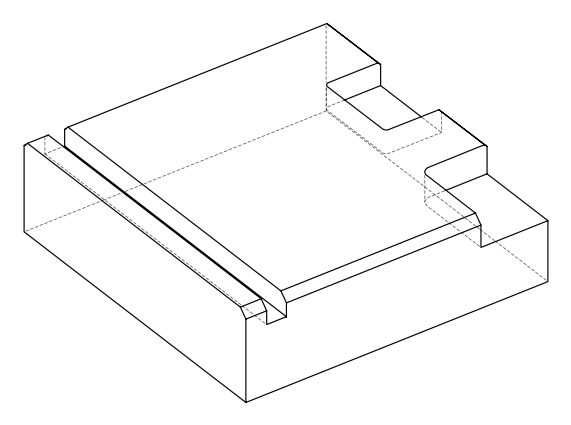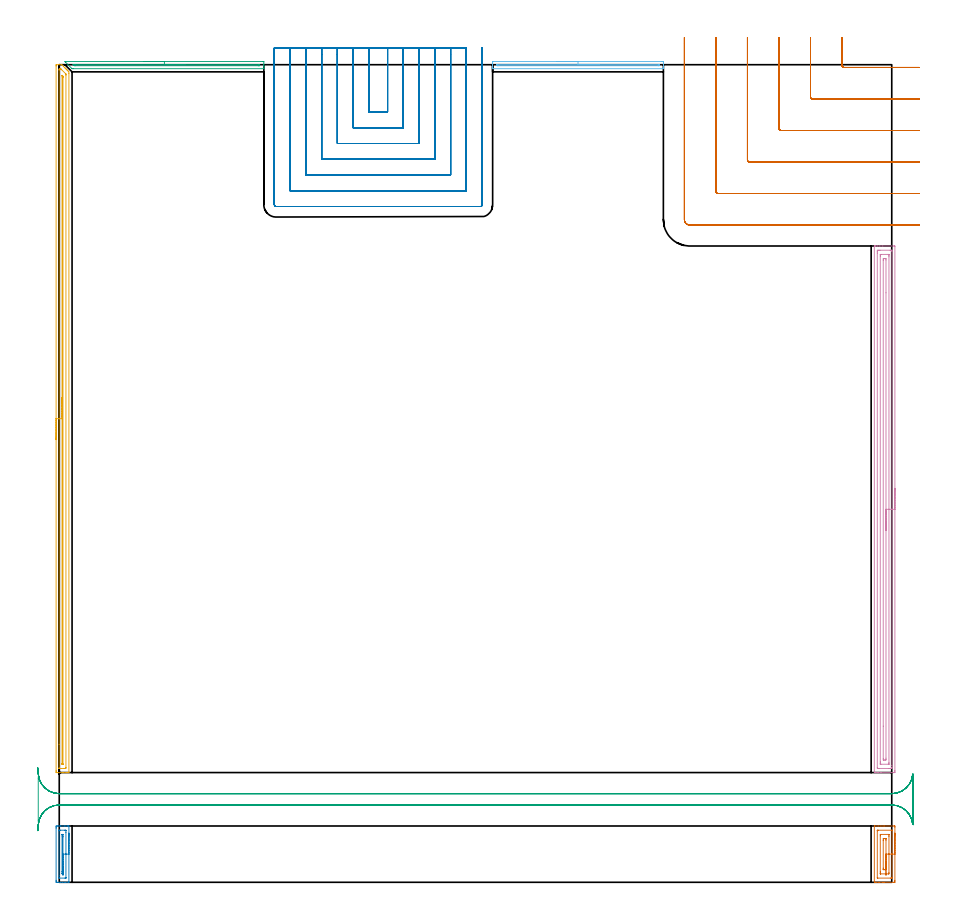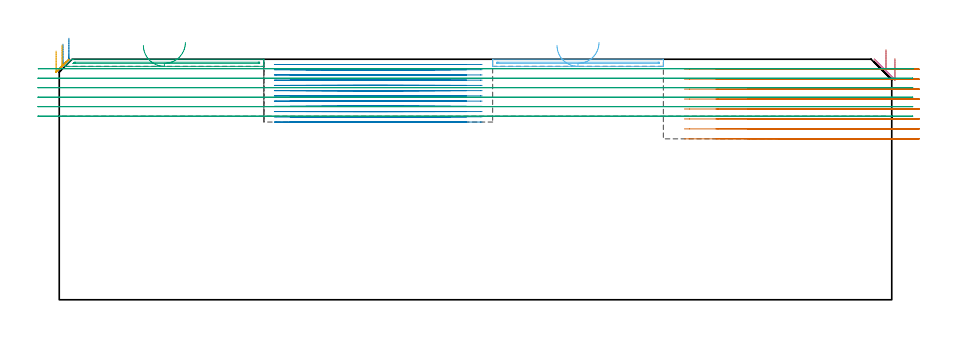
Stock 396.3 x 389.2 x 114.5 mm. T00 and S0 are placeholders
(PLAN: 9 operations, 3 tool changes, 88.9 min)
(1 AREA_MILL | FG_CHAMFER_SURFACE | UGT0205_001 | 1.07 min | 1566 mm3)
(2 AREA_MILL_1 | FG_CHAMFER_SURFACE_1 | UGT0205_001 | 0.8 min | 572 mm3)
(3 AREA_MILL_2 | FG_CHAMFER_SURFACE_2 | UGT0205_001 | 1.64 min | 573 mm3)
(4 AREA_MILL_3 | FG_CHAMFER_SURFACE_3 | UGT0205_001 | 8.23 min | 12599 mm3)
(5 AREA_MILL_4 | FG_CHAMFER_SURFACE_4 | UGT0205_001 | 8.22 min | 6319 mm3)
(6 AREA_MILL_5 | FG_CHAMFER_SURFACE_5 | UGT0205_001 | 1.45 min | 498 mm3)
(7 MILL_CORNER_NOTCH_RECTANGULAR | CORNER_NOTCH_RECTANGULAR | UGT0201_094 | Follow Part, ap 5, ae 75% | 13.36 min | 353984 mm3)
(8 MILL_SLOT | SLOT_PARTIAL_RECTANGULAR | NXT0201_013 | Follow Part, ap 2.5, ae 75% | 43.44 min | 235638 mm3)
(9 MILL_RECTANGULAR_SLOT | SLOT_RECTANGULAR | UGT0201_094 | Follow Part, ap 5, ae 75% | 10.7 min | 272079 mm3)
(TOOL UGT0205_001 | Chamfer Mill 20 x 3 x 45 deg. | D20 FL50 Z2)
(TOOL UGT0201_094 | End mill 20 mm | D20 FL38 Z4)
(TOOL NXT0201_013 | ENDMILL 10mm | D10 FL30 Z4)
(OP 1 AREA_MILL)
G17 G21 G94 G90
T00 M6
G54
G17 G0 G90 X397.8 Y23.4 S1061 M3
G43 Z124.5 H0
Z114.7
G94 G1 Y23.362 Z113.829 F250.
Y23.248 Z112.964
Y23.059 Z112.112
Y22.797 Z111.28
Y22.463 Z110.474
Y22.06 Z109.7
Y21.592 Z108.964
Y21.06 Z108.272
Y20.471 Z107.629
Y19.828 Z107.04
Y19.136 Z106.509
Y18.4 Z106.04
Y17.626 Z105.637
Y16.82 Z105.303
Y15.988 Z105.041
Y15.136 Z104.852
Y14.272 Z104.738
Y13.4 Z104.7
Y0.937
X397.799 Y0.534 Z104.701
X397.794 Y0.056 Z104.703
X397.791 Y0.008 Z104.705
X397.318 Y0. Z105.178
X392.9 Z109.594
X392.196 Z110.302
X392.016 Z110.481
X390.249 Z112.247
X388.764 Z113.734
X388.482 Z114.016
X388.194 Y0.001 Z114.304
X388.006 Y0.01 Z114.492
X388. Y0.09 Z114.5
Y26.71
X388.005 Y26.79 Z114.492
X388.196 Y26.8 Z114.303
X389.89 Z112.608
X391.133 Z111.365
X392.196 Z110.302
X392.897 Z109.597
X397.318 Z105.178
X397.673 Y26.797 Z104.823
X397.791 Y26.79 Z104.705
X397.799 Y26.671 Z104.699
X397.8 Y26.266 Z104.7
Y13.4
X396.386 Z106.114
Y2.308
X396.384 Y2.099 Z106.116
X396.382 Y2.047 Z106.118
X396.379 Y2.025 Z106.121
X396.367 Y2.01 Z106.133
X396.165 Y2.005 Z106.335
X395.857 Y2.001 Z106.643
X389.672 Z112.828
X389.511 Y2.006 Z112.989
X389.458 Y2.01 Z113.042
X389.421 Y2.025 Z113.079
X389.418 Y2.099 Z113.082
X389.415 Y2.259 Z113.085
X389.414 Y24.492 Z113.086
X389.416 Y24.701 Z113.084
X389.418 Y24.753 Z113.082
X389.421 Y24.775 Z113.079
X389.433 Y24.79 Z113.067
X389.635 Y24.795 Z112.865
X389.943 Y24.799 Z112.557
X396.128 Z106.372
X396.289 Y24.794 Z106.211
X396.342 Y24.79 Z106.158
X396.379 Y24.775 Z106.121
X396.382 Y24.701 Z106.118
X396.385 Y24.541 Z106.115
X396.386 Y13.4 Z106.114
X394.972 Z107.528
X394.971 Y4.666 Z107.529
X394.966 Y4.083 Z107.534
X394.965 Y4.016 Z107.535
X394.832 Y4.006 Z107.668
X394.749 Y4.001 Z107.751
X391.05 Z111.45
X390.885 Y4.006 Z111.615
X390.84 Y4.01 Z111.66
X390.835 Y4.017 Z111.665
X390.832 Y4.04 Z111.668
X390.83 Y4.083 Z111.67
X390.829 Y4.388 Z111.671
Y4.97
Y22.134
X390.834 Y22.717 Z111.666
X390.835 Y22.784 Z111.665
X390.968 Y22.794 Z111.532
X391.051 Y22.799 Z111.449
X394.75 Z107.75
X394.915 Y22.794 Z107.585
X394.96 Y22.79 Z107.54
X394.965 Y22.783 Z107.535
X394.968 Y22.76 Z107.532
X394.97 Y22.717 Z107.53
X394.971 Y22.412 Z107.529
X394.972 Y21.83 Z107.528
Y13.4
X393.557 Z108.943
Y7.632
Y6.973
X393.556 Y6.745 Z108.944
X393.551 Y6.091 Z108.949
X393.543 Y6.01 Z108.957
X393.456 Y6.007 Z109.044
X393.271 Y6.003 Z109.229
X392.9 Y6. Z109.6
X392.758 Z109.742
X392.473 Y6.001 Z110.027
X392.331 Y6.003 Z110.169
X392.26 Y6.008 Z110.24
X392.249 Y6.011 Z110.251
X392.247 Y6.019 Z110.253
X392.245 Y6.045 Z110.255
X392.243 Y6.518 Z110.257
Y6.745
Y19.827
X392.244 Y20.055 Z110.256
X392.249 Y20.709 Z110.251
X392.257 Y20.79 Z110.243
X392.344 Y20.793 Z110.156
X392.529 Y20.797 Z109.971
X392.9 Y20.8 Z109.6
X393.042 Z109.458
X393.327 Y20.799 Z109.173
X393.469 Y20.797 Z109.031
X393.54 Y20.792 Z108.96
X393.551 Y20.789 Z108.949
X393.553 Y20.781 Z108.947
X393.555 Y20.755 Z108.945
X393.557 Y20.282 Z108.943
Y20.055
Y13.4
Y12.528 Z108.981
Y11.664 Z109.095
Y10.812 Z109.283
Y9.98 Z109.546
Y9.174 Z109.88
Y8.4 Z110.282
Y7.664 Z110.751
Y6.972 Z111.282
Y6.329 Z111.872
Y5.74 Z112.515
Y5.208 Z113.207
Y4.74 Z113.943
Y4.337 Z114.717
Y4.003 Z115.523
Y3.741 Z116.355
Y3.552 Z117.206
Y3.438 Z118.071
Y3.4 Z118.943
G0 Z124.5
M5
M2
(OP 2 AREA_MILL_1)
G17 G21 G94 G90
T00 M6
G54
G17 G0 G90 X4.6 Y23.398 S1061 M3
G43 Z124.5 H0
G94 G1 Y23.361 Z123.628 F250.
Y23.247 Z122.763
Y23.058 Z121.911
Y22.796 Z121.079
Y22.462 Z120.273
X4.599 Y22.059 Z119.499
Y21.591 Z118.764
Y21.06 Z118.071
Y20.47 Z117.428
Y19.827 Z116.839
Y19.135 Z116.308
Y18.4 Z115.839
Y17.626 Z115.436
Y16.82 Z115.102
Y15.988 Z114.839
Y15.136 Z114.65
X4.598 Y14.271 Z114.536
Y13.4 Z114.498
X4.597 Y0.088 Z114.497
X4.595 Y0.074 Z114.494
X4.583 Y0.01 Z114.481
X4.448 Y0. Z114.346
X2.786 Z112.684
X1.55 Z111.447
X0.493 Z110.391
X-0.208 Z109.687
X-0.736 Z109.159
X-1.086 Y0.001 Z108.808
X-1.31 Y0.004 Z108.585
X-1.491 Y0.009 Z108.405
X-1.494 Y0.122 Z108.402
X-1.499 Y0.534 Z108.401
X-1.5 Y0.951 Z108.4
Y25.797
X-1.499 Y26.266 Z108.401
X-1.494 Y26.678 Z108.402
X-1.491 Y26.791 Z108.405
X-1.086 Y26.8 Z108.808
X-0.736 Z109.159
X-0.208 Z109.687
X0.493 Z110.391
X0.671 Z110.569
X2.429 Z112.325
X2.786 Z112.684
X3.829 Z113.728
X4.186 Z114.084
X4.434 Y26.799 Z114.332
X4.595 Y26.79 Z114.492
X4.6 Y26.71 Z114.5
X4.598 Y13.4 Z114.498
X3.184 Z113.084
X3.182 Y2.308 Z113.082
X3.18 Y2.118 Z113.08
X3.177 Y2.025 Z113.077
X3.175 Y2.01 Z113.075
X3.127 Y2.006 Z113.027
X3.04 Y2.002 Z112.94
X2.734 Y2. Z112.634
X0.097 Y2.001 Z109.997
X-0.023 Y2.006 Z109.877
X-0.074 Y2.01 Z109.826
X-0.082 Y2.182 Z109.818
X-0.084 Y2.308 Z109.816
X-0.086 Y3.073 Z109.814
X-0.085 Y24.492 Z109.815
X-0.083 Y24.683 Z109.817
X-0.079 Y24.776 Z109.821
X-0.076 Y24.79 Z109.824
X-0.027 Y24.794 Z109.873
X0.06 Y24.798 Z109.96
X0.366 Y24.8 Z110.266
X0.671 Z110.571
X2.429 Z112.329
X3.003 Y24.799 Z112.903
X3.123 Y24.794 Z113.023
X3.174 Y24.79 Z113.074
X3.182 Y24.619 Z113.082
X3.184 Y24.492 Z113.084
X3.185 Y23.728 Z113.085
X3.184 Y13.4 Z113.084
X1.77 Z111.67
X1.769 Y4.75 Z111.669
X1.766 Y4.083 Z111.666
X1.764 Y4.029 Z111.664
X1.762 Y4.01 Z111.662
X1.714 Y4.006 Z111.614
X1.631 Y4.001 Z111.531
X1.55 Y4.003 Z111.45
X1.468 Y4.007 Z111.368
X1.335 Y4.018 Z111.235
X1.333 Y4.083 Z111.233
X1.33 Y4.305 Z111.23
X1.329 Y4.97 Z111.229
X1.328 Y5.194 Z111.228
X1.329 Y22.053 Z111.229
X1.332 Y22.717 Z111.232
X1.334 Y22.771 Z111.234
X1.337 Y22.79 Z111.237
X1.386 Y22.794 Z111.286
X1.469 Y22.799 Z111.369
X1.55 Y22.797 Z111.45
X1.632 Y22.793 Z111.532
X1.764 Y22.782 Z111.664
X1.766 Y22.717 Z111.666
X1.769 Y22.496 Z111.669
X1.771 Y21.83 Z111.671
Y21.607
X1.77 Y13.4 Z111.67
Y12.528 Z111.708
Y11.664 Z111.822
Y10.812 Z112.01
X1.769 Y9.98 Z112.273
Y9.174 Z112.606
Y8.4 Z113.009
Y7.664 Z113.478
Y6.972 Z114.009
Y6.329 Z114.598
Y5.739 Z115.241
Y5.208 Z115.933
Y4.739 Z116.669
Y4.336 Z117.443
Y4.002 Z118.249
Y3.74 Z119.081
Y3.551 Z119.932
Y3.437 Z120.797
Y3.399 Z121.669
G0 Z124.5
M5
M2
(OP 3 AREA_MILL_2)
G17 G21 G94 G90
T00 M6
G54
G17 G0 G90 X40.05 Y390.7 S1061 M3
G43 Z124.5 H0
Z121.1
G94 G1 X40.088 Z120.228 F250.
X40.202 Z119.364
X40.391 Z118.512
X40.653 Z117.68
X40.987 Z116.874
X41.39 Z116.1
X41.858 Z115.364
X42.39 Z114.672
X42.979 Z114.029
X43.622 Z113.44
X44.314 Z112.908
X45.05 Z112.44
X45.824 Z112.037
X46.63 Z111.703
X47.462 Z111.441
X48.314 Z111.252
X49.178 Z111.138
X50.05 Z111.1
X96.818
X97.068 Y390.698 Z111.102
X97.397 Y390.691 Z111.105
X97.4 Y390.584 Z111.213
Y389.438 Z112.358
Y388.899 Z112.9
Y388.225 Z113.575
Y387.537 Z114.262
X97.398 Y387.416 Z114.376
X97.39 Y387.302 Z114.489
X97.263 Y387.3 Z114.5
X6.846
X6.095 Y387.304 Z114.49
X6.029 Y387.369 Z114.427
X5.955 Y387.444 Z114.354
X3.034 Y390.366 Z111.434
X2.837 Y390.565 Z111.234
X2.719 Y390.693 Z111.106
X2.837 Y390.7 Z111.1
X50.05
Y389.286 Z112.514
X95.036
X95.192 Y389.285 Z112.515
X95.369 Y389.28 Z112.52
X95.386 Y389.279 Z112.521
X95.39 Y389.271 Z112.529
X95.397 Y389.248 Z112.552
X95.399 Y389.225 Z112.575
X95.4 Y389.08 Z112.72
X95.396 Y388.821 Z112.979
X95.393 Y388.761 Z113.039
X95.389 Y388.721 Z113.079
X95.326 Y388.72 Z113.08
X95.036 Y388.716 Z113.084
X94.881 Y388.714 Z113.086
X94.726
X7.581 Y388.715 Z113.085
X7.504 Y388.716 Z113.084
X7.179 Y388.721 Z113.079
X6.846 Y389.015 Z112.785
X6.642 Y389.217 Z112.583
X6.603 Y389.258 Z112.542
X6.592 Y389.279 Z112.521
X6.632 Y389.281 Z112.519
X6.846 Y389.284 Z112.516
X7.001 Y389.285 Z112.515
X7.582 Y389.286 Z112.514
X50.05
X50.922 Z112.552
X51.786 Z112.666
X52.638 Z112.855
X53.47 Z113.117
X54.276 Z113.451
X55.05 Z113.854
X55.786 Z114.323
X56.478 Z114.854
X57.121 Z115.443
X57.71 Z116.086
X58.242 Z116.778
X58.71 Z117.514
X59.113 Z118.288
X59.447 Z119.094
X59.709 Z119.926
X59.898 Z120.778
X60.012 Z121.643
X60.05 Z122.514
G0 Z124.5
M5
M2
(OP 4 AREA_MILL_3)
G17 G21 G94 G90
T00 M6
G54
G17 G0 G90 X397.8 Y187.55 S1061 M3
G43 Z124.5 H0
Z114.7
G94 G1 Y187.512 Z113.828 F250.
Y187.398 Z112.964
Y187.209 Z112.112
Y186.947 Z111.28
Y186.613 Z110.474
Y186.21 Z109.7
Y185.742 Z108.964
Y185.21 Z108.272
Y184.621 Z107.629
Y183.978 Z107.04
Y183.286 Z106.508
Y182.55 Z106.04
Y181.776 Z105.637
Y180.97 Z105.303
Y180.138 Z105.041
Y179.287 Z104.852
Y178.422 Z104.738
Y177.55 Z104.7
Y53.234
X397.799 Y52.828 Z104.701
X397.795 Y52.345 Z104.703
X397.792 Y52.209 Z104.706
X397.318 Y52.2 Z105.179
X391.133 Z111.362
X389.723 Z112.773
X389.365 Z113.13
X388.39 Z114.11
X388.038 Y52.21 Z114.454
X388.013 Y52.236 Z114.48
X388.004 Y52.252 Z114.49
X388. Y52.381 Z114.5
Y302.719
X388.003 Y302.892 Z114.488
X388.016 Y302.9 Z114.475
X388.39 Z114.11
X388.65 Z113.849
X389.365 Z113.13
X390.607 Z111.89
X392.016 Z110.479
X397.318 Z105.179
X397.583 Y302.898 Z104.914
X397.792 Y302.89 Z104.706
X397.799 Y302.679 Z104.699
X397.8 Y177.55 Z104.7
X396.386 Z106.114
Y55.559
X396.385 Y54.666 Z106.115
X396.384 Y54.616 Z106.116
X396.367 Y54.21 Z106.133
X395.96 Y54.202 Z106.54
X395.551 Y54.201 Z106.949
X395.079 Y54.2 Z107.421
X390.249 Y54.201 Z112.251
X389.774 Y54.202 Z112.726
X389.532 Y54.21 Z112.968
X389.421 Y54.224 Z113.079
X389.415 Y54.566 Z113.085
Y54.616
X389.414 Y299.541 Z113.086
X389.415 Y300.434 Z113.085
X389.416 Y300.484 Z113.084
X389.434 Y300.89 Z113.066
X389.84 Y300.898 Z112.66
X390.249 Y300.899 Z112.251
X390.722 Y300.9 Z111.778
X395.551 Z106.949
X396.026 Y300.898 Z106.474
X396.268 Y300.89 Z106.232
X396.379 Y300.876 Z106.121
X396.385 Y300.534 Z106.115
Y300.484
X396.386 Y177.55 Z106.114
X394.972 Z107.528
X394.971 Y56.991 Z107.529
X394.969 Y56.404 Z107.531
X394.966 Y56.251 Z107.534
X394.965 Y56.22 Z107.535
X394.935 Y56.21 Z107.565
X394.866 Y56.203 Z107.634
X394.667 Y56.201 Z107.833
X391.133 Z111.367
X390.931 Y56.203 Z111.569
X390.874 Y56.206 Z111.626
X390.842 Y56.21 Z111.658
X390.835 Y56.223 Z111.665
X390.832 Y56.302 Z111.668
X390.83 Y56.404 Z111.67
X390.829 Y56.712 Z111.671
X390.828 Y57.298 Z111.672
X390.829 Y298.109 Z111.671
X390.831 Y298.696 Z111.669
X390.834 Y298.849 Z111.666
X390.835 Y298.88 Z111.665
X390.865 Y298.89 Z111.635
X390.934 Y298.897 Z111.566
X391.133 Y298.899 Z111.367
X394.667 Z107.833
X394.869 Y298.897 Z107.631
X394.926 Y298.894 Z107.574
X394.958 Y298.89 Z107.542
X394.965 Y298.877 Z107.535
X394.968 Y298.798 Z107.532
X394.97 Y298.696 Z107.53
X394.971 Y298.388 Z107.529
Y297.802
X394.972 Y177.55 Z107.528
X393.557 Z108.943
Y59.086
X393.553 Y58.425 Z108.947
X393.55 Y58.21 Z108.95
X393.338 Y58.206 Z109.162
X392.892 Y58.2 Z109.608
X392.461 Y58.206 Z110.039
X392.252 Y58.21 Z110.248
X392.249 Y58.331 Z110.251
X392.244 Y58.857 Z110.256
X392.243 Y74.336 Z110.257
Y296.014
X392.247 Y296.675 Z110.253
X392.25 Y296.89 Z110.25
X392.462 Y296.894 Z110.038
X392.908 Y296.9 Z109.592
X393.339 Y296.894 Z109.161
X393.548 Y296.89 Z108.952
X393.551 Y296.769 Z108.949
X393.556 Y296.244 Z108.944
X393.557 Y280.624 Z108.943
Y177.55
Y176.678 Z108.981
Y175.814 Z109.095
Y174.962 Z109.283
Y174.13 Z109.546
Y173.324 Z109.88
Y172.55 Z110.282
Y171.814 Z110.751
Y171.122 Z111.282
Y170.479 Z111.872
Y169.89 Z112.515
Y169.359 Z113.207
Y168.89 Z113.943
Y168.487 Z114.716
Y168.153 Z115.522
Y167.891 Z116.354
Y167.702 Z117.206
Y167.588 Z118.071
Y167.55 Z118.943
G0 Z124.5
M5
M2
(OP 5 AREA_MILL_4)
G17 G21 G94 G90
T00 M6
G54
G17 G0 G90 X-1.5 Y210.7 S1061 M3
G43 Z124.5 H0
Z118.4
G94 G1 Y210.738 Z117.528 F250.
Y210.852 Z116.663
Y211.041 Z115.812
Y211.303 Z114.98
Y211.637 Z114.174
Y212.04 Z113.4
Y212.508 Z112.664
Y213.04 Z111.972
Y213.629 Z111.329
Y214.272 Z110.74
Y214.964 Z110.208
Y215.7 Z109.74
Y216.474 Z109.337
Y217.28 Z109.003
Y218.112 Z108.741
Y218.964 Z108.552
Y219.828 Z108.438
Y220.7 Z108.4
Y388.587
X-1.498 Y388.824 Z108.402
X-1.491 Y389.197 Z108.405
X-1.414 Y389.199 Z108.483
X-0.208 Y389.2 Z109.687
X1.084 Z110.983
X1.111 Z111.009
X1.192 Y389.198 Z111.09
X1.216 Y389.182 Z111.114
X1.444 Y388.956 Z111.344
X1.646 Y388.754 Z111.546
X1.989 Y388.413 Z111.886
X2.485 Y387.915 Z112.385
X2.707 Y387.694 Z112.605
X2.868 Y387.534 Z112.763
X3.024 Y387.377 Z112.921
X3.154 Y387.247 Z113.052
X3.308 Y387.095 Z113.203
X3.456 Y386.945 Z113.354
X3.6 Y386.801 Z113.498
X3.747 Y386.655 Z113.642
X3.889 Y386.513 Z113.786
X4.047 Y386.354 Z113.945
X4.186 Y386.216 Z114.082
X4.492 Y385.908 Z114.389
X4.595 Y385.802 Z114.491
X4.6 Y385.014 Z114.5
Y52.367
X4.594 Y52.21 Z114.493
X4.291 Y52.2 Z114.19
X3.964 Z113.864
X3.308 Z113.202
X2.1 Z111.997
X1.55 Z111.444
X-0.811 Z109.085
X-1.086 Y52.202 Z108.81
X-1.311 Y52.205 Z108.586
X-1.492 Y52.21 Z108.405
X-1.495 Y52.398 Z108.403
X-1.499 Y52.813 Z108.401
X-1.5 Y53.234 Z108.4
Y220.7
X-0.086 Z109.814
X-0.085 Y386.676 Z109.815
X-0.084 Y386.801 Z109.816
X-0.079 Y387.176 Z109.821
X0.286 Y387.192 Z110.186
X0.671 Y387.193 Z110.571
X0.726 Y387.19 Z110.626
X0.757 Y387.181 Z110.657
X0.787 Y387.155 Z110.687
X0.908 Y387.04 Z110.808
X1.15 Y386.801 Z111.05
X2.934 Y385.015 Z112.834
X3.106 Y384.836 Z113.006
X3.166 Y384.772 Z113.066
X3.179 Y384.724 Z113.079
X3.181 Y384.63 Z113.081
X3.185 Y384.246 Z113.085
Y54.724
X3.184 Y54.599 Z113.084
X3.179 Y54.224 Z113.079
X2.814 Y54.208 Z112.714
X2.429 Y54.203 Z112.329
X1.943 Y54.2 Z111.843
X1.064 Z110.964
X0.185 Z110.085
X-0.006 Y54.202 Z109.894
X-0.037 Y54.204 Z109.863
X-0.068 Y54.21 Z109.832
X-0.079 Y54.218 Z109.821
X-0.08 Y54.241 Z109.82
X-0.085 Y54.475 Z109.815
X-0.086 Y65.702 Z109.814
Y220.7
X1.328 Z111.228
X1.329 Y383.454 Z111.229
X1.33 Y384.122 Z111.23
X1.331 Y384.153 Z111.231
X1.374 Y384.122 Z111.274
X1.55 Y383.946 Z111.45
X1.724 Y383.765 Z111.624
X1.765 Y383.719 Z111.665
X1.768 Y383.604 Z111.668
X1.77 Y383.454 Z111.67
X1.771 Y383.229 Z111.671
Y383.004
Y56.385
X1.77 Y56.273 Z111.67
X1.767 Y56.218 Z111.667
X1.765 Y56.211 Z111.665
X1.757 Y56.207 Z111.657
X1.731 Y56.202 Z111.631
X1.55 Y56.205 Z111.45
X1.368 Y56.21 Z111.268
X1.335 Y56.219 Z111.235
X1.333 Y56.251 Z111.233
X1.33 Y56.31 Z111.23
X1.329 Y56.385 Z111.229
X1.328 Y56.61 Z111.228
Y220.7
Y221.572 Z111.266
Y222.436 Z111.38
Y223.288 Z111.569
Y224.12 Z111.831
Y224.926 Z112.165
Y225.7 Z112.568
Y226.436 Z113.037
Y227.128 Z113.568
Y227.771 Z114.157
Y228.36 Z114.801
Y228.892 Z115.493
Y229.36 Z116.228
Y229.763 Z117.002
Y230.097 Z117.808
Y230.359 Z118.64
Y230.548 Z119.492
Y230.662 Z120.357
Y230.7 Z121.228
G0 Z124.5
M5
M2
(OP 6 AREA_MILL_5)
G17 G21 G94 G90
T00 M6
G54
G17 G0 G90 X236.95 Y390.7 S1061 M3
G43 Z124.5 H0
Z121.1
G94 G1 X236.988 Z120.228 F250.
X237.102 Z119.364
X237.291 Z118.512
X237.553 Z117.68
X237.887 Z116.874
X238.29 Z116.1
X238.758 Z115.364
X239.29 Z114.672
X239.879 Z114.029
X240.522 Z113.44
X241.214 Z112.908
X241.95 Z112.44
X242.724 Z112.037
X243.53 Z111.703
X244.362 Z111.441
X245.214 Z111.252
X246.078 Z111.138
X246.95 Z111.1
X287.022
X287.273 Y390.698 Z111.102
X287.598 Y390.691 Z111.105
X287.6 Y390.576 Z111.221
Y389.438 Z112.358
Y388.916 Z112.883
Y388.208 Z113.592
Y387.529 Z114.269
X287.598 Y387.413 Z114.379
X287.59 Y387.302 Z114.489
X287.467 Y387.3 Z114.5
X206.433
X206.31 Y387.302 Z114.489
X206.302 Y387.413 Z114.379
X206.3 Y387.529 Z114.269
Y388.208 Z113.592
Y388.916 Z112.883
Y389.438 Z112.358
Y389.7 Z112.097
Y390.315 Z111.482
Y390.576 Z111.221
X206.302 Y390.691 Z111.105
X206.628 Y390.7 Z111.1
X246.95
Y389.286 Z112.514
X285.241 Y389.285 Z112.515
X285.399 Y389.283 Z112.517
X285.565 Y389.279 Z112.521
X285.59 Y389.225 Z112.575
X285.597 Y389.088 Z112.712
X285.596 Y388.823 Z112.977
X285.594 Y388.765 Z113.035
X285.591 Y388.724 Z113.076
X285.531 Y388.721 Z113.079
X285.241 Y388.716 Z113.084
X285.086 Y388.715 Z113.085
X209.24 Y388.714 Z113.086
X208.659 Y388.716 Z113.084
X208.501 Y388.717 Z113.083
X208.335 Y388.721 Z113.079
X208.31 Y388.775 Z113.025
X208.304 Y388.911 Z112.889
X208.308 Y389.152 Z112.648
X208.312 Y389.279 Z112.521
X208.345 Y389.281 Z112.519
X208.428 Y389.284 Z112.516
X208.596 Y389.285 Z112.515
X208.659 Y389.286 Z112.514
X246.95
X247.822 Z112.552
X248.686 Z112.666
X249.538 Z112.855
X250.37 Z113.117
X251.176 Z113.451
X251.95 Z113.854
X252.686 Z114.323
X253.378 Z114.854
X254.021 Z115.443
X254.61 Z116.086
X255.142 Z116.778
X255.61 Z117.514
X256.013 Z118.288
X256.347 Z119.094
X256.609 Z119.926
X256.798 Z120.778
X256.912 Z121.643
X256.95 Z122.514
G0 Z124.5
M5
M2
(OP 7 MILL_CORNER_NOTCH_RECTANGULAR)
G17 G21 G94 G90
T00 M6
G54
G17 G0 G90 X372.6 Y402.2 S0 M3
G43 Z124.5 H0
Z109.762
G94 G1 Y399.2 F250.
Y388.894 F500.
G3 X373.594 Y387.9 R1.
G1 X406.3
X409.3 F250.
G0 Z124.5
X357.6 Y402.2
Z109.762
G1 Y399.2
Y373.894 F500.
G3 X358.594 Y372.9 R1.
G1 X406.3
X409.3 F250.
G0 Z124.5
X342.6 Y402.2
Z109.762
G1 Y399.2
Y358.895 F500.
G3 X343.595 Y357.9 R1.
G1 X406.3
X409.3 F250.
G0 Z124.5
X327.6 Y402.2
Z109.762
G1 Y399.2
Y343.895 F500.
G3 X328.595 Y342.9 R1.
G1 X406.3
X409.3 F250.
G0 Z124.5
X312.6 Y402.2
Z109.762
G1 Y399.2
Y328.895 F500.
G3 X313.595 Y327.9 R1.
G1 X406.3
X409.3 F250.
G0 Z124.5
X297.6 Y402.2
Z109.762
G1 Y399.2
Y315.4 F500.
G3 X300.1 Y312.9 R2.5
G1 X406.3
X409.3 F250.
G0 Z124.5
X372.6 Y402.2
Z105.025
G1 Y399.2
Y388.894 F500.
G3 X373.594 Y387.9 R1.
G1 X406.3
X409.3 F250.
G0 Z124.5
X357.6 Y402.2
Z105.025
G1 Y399.2
Y373.894 F500.
G3 X358.594 Y372.9 R1.
G1 X406.3
X409.3 F250.
G0 Z124.5
X342.6 Y402.2
Z105.025
G1 Y399.2
Y358.895 F500.
G3 X343.595 Y357.9 R1.
G1 X406.3
X409.3 F250.
G0 Z124.5
X327.6 Y402.2
Z105.025
G1 Y399.2
Y343.895 F500.
G3 X328.595 Y342.9 R1.
G1 X406.3
X409.3 F250.
G0 Z124.5
X312.6 Y402.2
Z105.025
G1 Y399.2
Y328.895 F500.
G3 X313.595 Y327.9 R1.
G1 X406.3
X409.3 F250.
G0 Z124.5
X297.6 Y402.2
Z105.025
G1 Y399.2
Y315.4 F500.
G3 X300.1 Y312.9 R2.5
G1 X406.3
X409.3 F250.
G0 Z124.5
X372.6 Y402.2
Z100.287
G1 Y399.2
Y388.894 F500.
G3 X373.594 Y387.9 R1.
G1 X406.3
X409.3 F250.
G0 Z124.5
X357.6 Y402.2
Z100.287
G1 Y399.2
Y373.894 F500.
G3 X358.594 Y372.9 R1.
G1 X406.3
X409.3 F250.
G0 Z124.5
X342.6 Y402.2
Z100.287
G1 Y399.2
Y358.895 F500.
G3 X343.595 Y357.9 R1.
G1 X406.3
X409.3 F250.
G0 Z124.5
X327.6 Y402.2
Z100.287
G1 Y399.2
Y343.895 F500.
G3 X328.595 Y342.9 R1.
G1 X406.3
X409.3 F250.
G0 Z124.5
X312.6 Y402.2
Z100.287
G1 Y399.2
Y328.895 F500.
G3 X313.595 Y327.9 R1.
G1 X406.3
X409.3 F250.
G0 Z124.5
X297.6 Y402.2
Z100.287
G1 Y399.2
Y315.4 F500.
G3 X300.1 Y312.9 R2.5
G1 X406.3
X409.3 F250.
G0 Z124.5
X372.6 Y402.2
Z95.55
G1 Y399.2
Y388.894 F500.
G3 X373.594 Y387.9 R1.
G1 X406.3
X409.3 F250.
G0 Z124.5
X357.6 Y402.2
Z95.55
G1 Y399.2
Y373.894 F500.
G3 X358.594 Y372.9 R1.
G1 X406.3
X409.3 F250.
G0 Z124.5
X342.6 Y402.2
Z95.55
G1 Y399.2
Y358.895 F500.
G3 X343.595 Y357.9 R1.
G1 X406.3
X409.3 F250.
G0 Z124.5
X327.6 Y402.2
Z95.55
G1 Y399.2
Y343.895 F500.
G3 X328.595 Y342.9 R1.
G1 X406.3
X409.3 F250.
G0 Z124.5
X312.6 Y402.2
Z95.55
G1 Y399.2
Y328.895 F500.
G3 X313.595 Y327.9 R1.
G1 X406.3
X409.3 F250.
G0 Z124.5
X297.6 Y402.2
Z95.55
G1 Y399.2
Y315.4 F500.
G3 X300.1 Y312.9 R2.5
G1 X406.3
X409.3 F250.
G0 Z124.5
X372.6 Y402.2
Z90.812
G1 Y399.2
Y388.894 F500.
G3 X373.594 Y387.9 R1.
G1 X406.3
X409.3 F250.
G0 Z124.5
X357.6 Y402.2
Z90.812
G1 Y399.2
Y373.894 F500.
G3 X358.594 Y372.9 R1.
G1 X406.3
X409.3 F250.
G0 Z124.5
X342.6 Y402.2
Z90.812
G1 Y399.2
Y358.895 F500.
G3 X343.595 Y357.9 R1.
G1 X406.3
X409.3 F250.
G0 Z124.5
X327.6 Y402.2
Z90.812
G1 Y399.2
Y343.895 F500.
G3 X328.595 Y342.9 R1.
G1 X406.3
X409.3 F250.
G0 Z124.5
X312.6 Y402.2
Z90.812
G1 Y399.2
Y328.895 F500.
G3 X313.595 Y327.9 R1.
G1 X406.3
X409.3 F250.
G0 Z124.5
X297.6 Y402.2
Z90.812
G1 Y399.2
Y315.4 F500.
G3 X300.1 Y312.9 R2.5
G1 X406.3
X409.3 F250.
G0 Z124.5
X372.6 Y402.2
Z86.075
G1 Y399.2
Y388.894 F500.
G3 X373.594 Y387.9 R1.
G1 X406.3
X409.3 F250.
G0 Z124.5
X357.6 Y402.2
Z86.075
G1 Y399.2
Y373.894 F500.
G3 X358.594 Y372.9 R1.
G1 X406.3
X409.3 F250.
G0 Z124.5
X342.6 Y402.2
Z86.075
G1 Y399.2
Y358.895 F500.
G3 X343.595 Y357.9 R1.
G1 X406.3
X409.3 F250.
G0 Z124.5
X327.6 Y402.2
Z86.075
G1 Y399.2
Y343.895 F500.
G3 X328.595 Y342.9 R1.
G1 X406.3
X409.3 F250.
G0 Z124.5
X312.6 Y402.2
Z86.075
G1 Y399.2
Y328.895 F500.
G3 X313.595 Y327.9 R1.
G1 X406.3
X409.3 F250.
G0 Z124.5
X297.6 Y402.2
Z86.075
G1 Y399.2
Y315.4 F500.
G3 X300.1 Y312.9 R2.5
G1 X406.3
X409.3 F250.
G0 Z124.5
X372.6 Y402.2
Z81.337
G1 Y399.2
Y388.894 F500.
G3 X373.594 Y387.9 R1.
G1 X406.3
X409.3 F250.
G0 Z124.5
X357.6 Y402.2
Z81.337
G1 Y399.2
Y373.894 F500.
G3 X358.594 Y372.9 R1.
G1 X406.3
X409.3 F250.
G0 Z124.5
X342.6 Y402.2
Z81.337
G1 Y399.2
Y358.895 F500.
G3 X343.595 Y357.9 R1.
G1 X406.3
X409.3 F250.
G0 Z124.5
X327.6 Y402.2
Z81.337
G1 Y399.2
Y343.895 F500.
G3 X328.595 Y342.9 R1.
G1 X406.3
X409.3 F250.
G0 Z124.5
X312.6 Y402.2
Z81.337
G1 Y399.2
Y328.895 F500.
G3 X313.595 Y327.9 R1.
G1 X406.3
X409.3 F250.
G0 Z124.5
X297.6 Y402.2
Z81.337
G1 Y399.2
Y315.4 F500.
G3 X300.1 Y312.9 R2.5
G1 X406.3
X409.3 F250.
G0 Z124.5
X372.6 Y402.2
Z76.6
G1 Y399.2
Y388.894 F500.
G3 X373.594 Y387.9 R1.
G1 X406.3
X409.3 F250.
G0 Z124.5
X357.6 Y402.2
Z76.6
G1 Y399.2
Y373.894 F500.
G3 X358.594 Y372.9 R1.
G1 X406.3
X409.3 F250.
G0 Z124.5
X342.6 Y402.2
Z76.6
G1 Y399.2
Y358.895 F500.
G3 X343.595 Y357.9 R1.
G1 X406.3
X409.3 F250.
G0 Z124.5
X327.6 Y402.2
Z76.6
G1 Y399.2
Y343.895 F500.
G3 X328.595 Y342.9 R1.
G1 X406.3
X409.3 F250.
G0 Z124.5
X312.6 Y402.2
Z76.6
G1 Y399.2
Y328.895 F500.
G3 X313.595 Y327.9 R1.
G1 X406.3
X409.3 F250.
G0 Z124.5
X297.6 Y402.2
Z76.6
G1 Y399.2
Y315.4 F500.
G3 X300.1 Y312.9 R2.5
G1 X406.3
X409.3 F250.
G0 Z124.5
M5
M2
(OP 8 MILL_SLOT)
G17 G21 G94 G90
T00 M6
G54
G17 G0 G90 X147.4 Y397.2 S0 M3
G43 Z124.5 H0
Z112.008
G94 G1 Y394.2 F250.
Y366.7 F500.
X156.3
Y394.2
Y397.2 F250.
X139.9
Y394.2
Y359.2 F500.
X163.8
Y394.2
Y397.2 F250.
X132.4
Y394.2
Y351.7 F500.
X171.3
Y394.2
Y397.2 F250.
X124.9
Y394.2
Y344.2 F500.
X178.8
Y394.2
Y397.2 F250.
X117.4
Y394.2
Y336.7 F500.
X186.3
Y394.2
Y397.2 F250.
X109.9
Y394.2
Y329.2 F500.
X193.8
Y394.2
Y397.2 F250.
X102.4
Y394.2
Y322.5 F500.
G3 X103.2 Y321.7 R0.8
G1 X200.5
G3 X201.3 Y322.5 R0.8
G1 Y394.2
Y397.2 F250.
G0 X147.4 Z109.517
G1 Y394.2
Y366.7 F500.
X156.3
Y394.2
Y397.2 F250.
X139.9
Y394.2
Y359.2 F500.
X163.8
Y394.2
Y397.2 F250.
X132.4
Y394.2
Y351.7 F500.
X171.3
Y394.2
Y397.2 F250.
X124.9
Y394.2
Y344.2 F500.
X178.8
Y394.2
Y397.2 F250.
X117.4
Y394.2
Y336.7 F500.
X186.3
Y394.2
Y397.2 F250.
X109.9
Y394.2
Y329.2 F500.
X193.8
Y394.2
Y397.2 F250.
X102.4
Y394.2
Y322.5 F500.
G3 X103.2 Y321.7 R0.8
G1 X200.5
G3 X201.3 Y322.5 R0.8
G1 Y394.2
Y397.2 F250.
G0 X147.4 Z107.025
G1 Y394.2
Y366.7 F500.
X156.3
Y394.2
Y397.2 F250.
X139.9
Y394.2
Y359.2 F500.
X163.8
Y394.2
Y397.2 F250.
X132.4
Y394.2
Y351.7 F500.
X171.3
Y394.2
Y397.2 F250.
X124.9
Y394.2
Y344.2 F500.
X178.8
Y394.2
Y397.2 F250.
X117.4
Y394.2
Y336.7 F500.
X186.3
Y394.2
Y397.2 F250.
X109.9
Y394.2
Y329.2 F500.
X193.8
Y394.2
Y397.2 F250.
X102.4
Y394.2
Y322.5 F500.
G3 X103.2 Y321.7 R0.8
G1 X200.5
G3 X201.3 Y322.5 R0.8
G1 Y394.2
Y397.2 F250.
G0 X147.4 Z104.533
G1 Y394.2
Y366.7 F500.
X156.3
Y394.2
Y397.2 F250.
X139.9
Y394.2
Y359.2 F500.
X163.8
Y394.2
Y397.2 F250.
X132.4
Y394.2
Y351.7 F500.
X171.3
Y394.2
Y397.2 F250.
X124.9
Y394.2
Y344.2 F500.
X178.8
Y394.2
Y397.2 F250.
X117.4
Y394.2
Y336.7 F500.
X186.3
Y394.2
Y397.2 F250.
X109.9
Y394.2
Y329.2 F500.
X193.8
Y394.2
Y397.2 F250.
X102.4
Y394.2
Y322.5 F500.
G3 X103.2 Y321.7 R0.8
G1 X200.5
G3 X201.3 Y322.5 R0.8
G1 Y394.2
Y397.2 F250.
G0 X147.4 Z102.042
G1 Y394.2
Y366.7 F500.
X156.3
Y394.2
Y397.2 F250.
X139.9
Y394.2
Y359.2 F500.
X163.8
Y394.2
Y397.2 F250.
X132.4
Y394.2
Y351.7 F500.
X171.3
Y394.2
Y397.2 F250.
X124.9
Y394.2
Y344.2 F500.
X178.8
Y394.2
Y397.2 F250.
X117.4
Y394.2
Y336.7 F500.
X186.3
Y394.2
Y397.2 F250.
X109.9
Y394.2
Y329.2 F500.
X193.8
Y394.2
Y397.2 F250.
X102.4
Y394.2
Y322.5 F500.
G3 X103.2 Y321.7 R0.8
G1 X200.5
G3 X201.3 Y322.5 R0.8
G1 Y394.2
Y397.2 F250.
G0 X147.4 Z99.55
G1 Y394.2
Y366.7 F500.
X156.3
Y394.2
Y397.2 F250.
X139.9
Y394.2
Y359.2 F500.
X163.8
Y394.2
Y397.2 F250.
X132.4
Y394.2
Y351.7 F500.
X171.3
Y394.2
Y397.2 F250.
X124.9
Y394.2
Y344.2 F500.
X178.8
Y394.2
Y397.2 F250.
X117.4
Y394.2
Y336.7 F500.
X186.3
Y394.2
Y397.2 F250.
X109.9
Y394.2
Y329.2 F500.
X193.8
Y394.2
Y397.2 F250.
X102.4
Y394.2
Y322.5 F500.
G3 X103.2 Y321.7 R0.8
G1 X200.5
G3 X201.3 Y322.5 R0.8
G1 Y394.2
Y397.2 F250.
G0 X147.4 Z97.058
G1 Y394.2
Y366.7 F500.
X156.3
Y394.2
Y397.2 F250.
X139.9
Y394.2
Y359.2 F500.
X163.8
Y394.2
Y397.2 F250.
X132.4
Y394.2
Y351.7 F500.
X171.3
Y394.2
Y397.2 F250.
X124.9
Y394.2
Y344.2 F500.
X178.8
Y394.2
Y397.2 F250.
X117.4
Y394.2
Y336.7 F500.
X186.3
Y394.2
Y397.2 F250.
X109.9
Y394.2
Y329.2 F500.
X193.8
Y394.2
Y397.2 F250.
X102.4
Y394.2
Y322.5 F500.
G3 X103.2 Y321.7 R0.8
G1 X200.5
G3 X201.3 Y322.5 R0.8
G1 Y394.2
Y397.2 F250.
G0 X147.4 Z94.567
G1 Y394.2
Y366.7 F500.
X156.3
Y394.2
Y397.2 F250.
X139.9
Y394.2
Y359.2 F500.
X163.8
Y394.2
Y397.2 F250.
X132.4
Y394.2
Y351.7 F500.
X171.3
Y394.2
Y397.2 F250.
X124.9
Y394.2
Y344.2 F500.
X178.8
Y394.2
Y397.2 F250.
X117.4
Y394.2
Y336.7 F500.
X186.3
Y394.2
Y397.2 F250.
X109.9
Y394.2
Y329.2 F500.
X193.8
Y394.2
Y397.2 F250.
X102.4
Y394.2
Y322.5 F500.
G3 X103.2 Y321.7 R0.8
G1 X200.5
G3 X201.3 Y322.5 R0.8
G1 Y394.2
Y397.2 F250.
G0 X147.4 Z92.075
G1 Y394.2
Y366.7 F500.
X156.3
Y394.2
Y397.2 F250.
X139.9
Y394.2
Y359.2 F500.
X163.8
Y394.2
Y397.2 F250.
X132.4
Y394.2
Y351.7 F500.
X171.3
Y394.2
Y397.2 F250.
X124.9
Y394.2
Y344.2 F500.
X178.8
Y394.2
Y397.2 F250.
X117.4
Y394.2
Y336.7 F500.
X186.3
Y394.2
Y397.2 F250.
X109.9
Y394.2
Y329.2 F500.
X193.8
Y394.2
Y397.2 F250.
X102.4
Y394.2
Y322.5 F500.
G3 X103.2 Y321.7 R0.8
G1 X200.5
G3 X201.3 Y322.5 R0.8
G1 Y394.2
Y397.2 F250.
G0 X147.4 Z89.583
G1 Y394.2
Y366.7 F500.
X156.3
Y394.2
Y397.2 F250.
X139.9
Y394.2
Y359.2 F500.
X163.8
Y394.2
Y397.2 F250.
X132.4
Y394.2
Y351.7 F500.
X171.3
Y394.2
Y397.2 F250.
X124.9
Y394.2
Y344.2 F500.
X178.8
Y394.2
Y397.2 F250.
X117.4
Y394.2
Y336.7 F500.
X186.3
Y394.2
Y397.2 F250.
X109.9
Y394.2
Y329.2 F500.
X193.8
Y394.2
Y397.2 F250.
X102.4
Y394.2
Y322.5 F500.
G3 X103.2 Y321.7 R0.8
G1 X200.5
G3 X201.3 Y322.5 R0.8
G1 Y394.2
Y397.2 F250.
G0 X147.4 Z87.092
G1 Y394.2
Y366.7 F500.
X156.3
Y394.2
Y397.2 F250.
X139.9
Y394.2
Y359.2 F500.
X163.8
Y394.2
Y397.2 F250.
X132.4
Y394.2
Y351.7 F500.
X171.3
Y394.2
Y397.2 F250.
X124.9
Y394.2
Y344.2 F500.
X178.8
Y394.2
Y397.2 F250.
X117.4
Y394.2
Y336.7 F500.
X186.3
Y394.2
Y397.2 F250.
X109.9
Y394.2
Y329.2 F500.
X193.8
Y394.2
Y397.2 F250.
X102.4
Y394.2
Y322.5 F500.
G3 X103.2 Y321.7 R0.8
G1 X200.5
G3 X201.3 Y322.5 R0.8
G1 Y394.2
Y397.2 F250.
G0 X147.4 Z84.6
G1 Y394.2
Y366.7 F500.
X156.3
Y394.2
Y397.2 F250.
X139.9
Y394.2
Y359.2 F500.
X163.8
Y394.2
Y397.2 F250.
X132.4
Y394.2
Y351.7 F500.
X171.3
Y394.2
Y397.2 F250.
X124.9
Y394.2
Y344.2 F500.
X178.8
Y394.2
Y397.2 F250.
X117.4
Y394.2
Y336.7 F500.
X186.3
Y394.2
Y397.2 F250.
X109.9
Y394.2
Y329.2 F500.
X193.8
Y394.2
Y397.2 F250.
X102.4
Y394.2
Y322.5 F500.
G3 X103.2 Y321.7 R0.8
G1 X200.5
G3 X201.3 Y322.5 R0.8
G1 Y394.2
Y397.2 F250.
G0 Z124.5
M5
M2
(OP 9 MILL_RECTANGULAR_SLOT)
G17 G21 G94 G90
T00 M6
G54
G17 G0 G90 X406.727 Y51.669 S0 M3
G43 Z124.5 H0
Z109.983
G94 G1 X405.72 Y48.843 F250.
G2 X396.3 Y42.2 R10. F500.
G1 X0.
G2 X-9.893 Y50.739 R10.
G1 X-9.922 Y50.742
G3 X-10. Y49.499 R10.
G1 Y29.488
G3 X-9.923 Y28.252 R10.
G1 X-9.894 Y28.255
G2 X0. Y36.8 R10.
G1 X396.3
G2 X405.723 Y30.148 R10.
G1 X406.727 Y27.321 F250.
G0 Z124.5
X-10.202 Y24.583
Z105.467
G1 X-9.97 Y27.574
G2 X0. Y36.8 R10. F500.
G1 X396.3
G2 X406.245 Y27.845 R10.
G1 X406.275 Y27.843
G3 X406.3 Y28.547 R10.
G1 Y50.441
G3 X406.275 Y51.152 R10.
G1 X406.245 Y51.15
G2 X396.3 Y42.2 R10.
G1 X0.
G2 X-9.97 Y51.426 R10.
G1 X-10.202 Y54.417 F250.
G0 Y24.583 Z100.95
G1 X-9.97 Y27.574
G2 X0. Y36.8 R10. F500.
G1 X396.3
G2 X406.27 Y27.574 R10.
G1 X406.3
Y51.426
X406.27
G2 X396.3 Y42.2 R10.
G1 X0.
G2 X-9.97 Y51.426 R10.
G1 X-10.202 Y54.417 F250.
G0 Y24.583 Z96.433
G1 X-9.97 Y27.574
G2 X0. Y36.8 R10. F500.
G1 X396.3
G2 X406.27 Y27.574 R10.
G1 X406.3
Y51.426
X406.27
G2 X396.3 Y42.2 R10.
G1 X0.
G2 X-9.97 Y51.426 R10.
G1 X-10.202 Y54.417 F250.
G0 Y24.583 Z91.917
G1 X-9.97 Y27.574
G2 X0. Y36.8 R10. F500.
G1 X396.3
G2 X406.27 Y27.574 R10.
G1 X406.3
Y51.426
X406.27
G2 X396.3 Y42.2 R10.
G1 X0.
G2 X-9.97 Y51.426 R10.
G1 X-10.202 Y54.417 F250.
G0 Y24.583 Z87.4
G1 X-9.97 Y27.574
G2 X0. Y36.8 R10. F500.
G1 X396.3
G2 X406.27 Y27.574 R10.
G1 X406.3
Y51.426
X406.27
G2 X396.3 Y42.2 R10.
G1 X0.
G2 X-9.97 Y51.426 R10.
G1 X-10.202 Y54.417 F250.
G0 Z124.5
M5
M2
